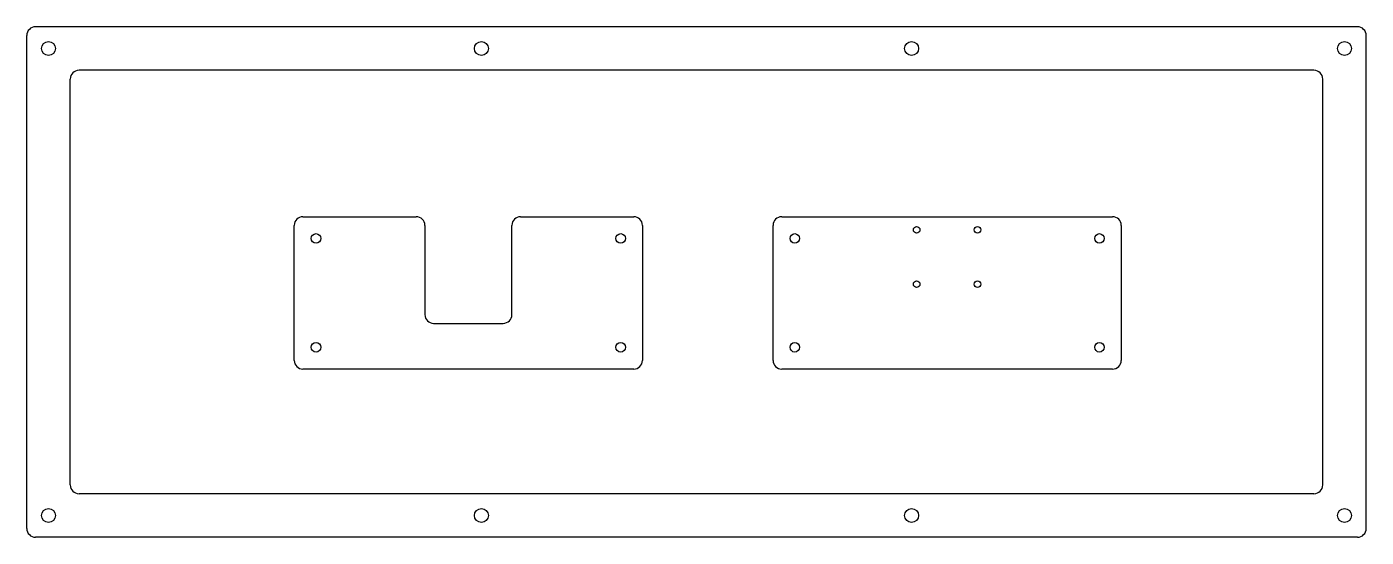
# Model space of a CAD drawing. Header units: millimetres. Extents: x 0 to 308, y 0 to 117.
import ezdxf

# ---------------------------------------------------------------- set-up
doc = ezdxf.new("R2010")
doc.units = ezdxf.units.MM
doc.header["$MEASUREMENT"] = 0
doc.layers.add('VISIBLE', color=7, linetype='Continuous')

msp = doc.modelspace()

# ---------------------------------------------------------------- linework, layer by layer
for p, q in [((305.75, 117.25), (2, 117.25)), ((295.75, 107.25), (12, 107.25)), ((61.46, 40.63), (61.46, 71.63)), ((63.46, 73.63), (89.46, 73.63)), ((91.46, 71.63), (91.46, 51.13)), ((111.46, 51.13), (111.46, 71.63)), ((113.46, 73.63), (139.46, 73.63)), ((141.46, 71.63), (141.46, 40.63)), ((171.46, 40.63), (171.46, 71.63)), ((173.46, 73.63), (249.46, 73.63)), ((251.46, 71.63), (251.46, 40.63)), ((93.46, 49.13), (109.46, 49.13)), ((139.46, 38.63), (63.46, 38.63)), ((249.46, 38.63), (173.46, 38.63))]:
    msp.add_line(p, q)
for centre, radius in [((5, 112.25), 1.6), ((104.45, 112.25), 1.6), ((203.3, 112.25), 1.6), ((302.75, 112.25), 1.6), ((204.46, 70.63), 0.75), ((218.46, 70.63), 0.75), ((66.46, 68.63), 1.1), ((136.46, 68.63), 1.1), ((176.46, 68.63), 1.1), ((246.46, 68.63), 1.1), ((204.46, 58.13), 0.75), ((218.46, 58.13), 0.75), ((66.46, 43.63), 1.1), ((136.46, 43.63), 1.1), ((176.46, 43.63), 1.1), ((246.46, 43.63), 1.1), ((5, 5), 1.6), ((104.45, 5), 1.6), ((203.3, 5), 1.6), ((302.75, 5), 1.6)]:
    msp.add_circle(centre, radius)
for centre, start, end in [((2, 115.25), 90, 180), ((305.75, 115.25), 0, 90), ((12, 105.25), 90, 180), ((295.75, 105.25), 0, 90), ((63.46, 71.63), 90, 180), ((89.46, 71.63), 0, 90), ((113.46, 71.63), 90, 180), ((139.46, 71.63), 0, 90), ((173.46, 71.63), 90, 180), ((249.46, 71.63), 0, 90), ((93.46, 51.13), 180, 270), ((109.46, 51.13), 270, 0), ((63.46, 40.63), 180, 270), ((139.46, 40.63), 270, 0), ((173.46, 40.63), 180, 270), ((249.46, 40.63), 270, 0)]:
    msp.add_arc(centre, 2, start, end)
at = {"layer": 'VISIBLE'}
for p, q in [((0, 2), (0, 115.25)), ((307.75, 2), (307.75, 115.25)), ((10, 12), (10, 105.25)), ((297.75, 12), (297.75, 105.25)), ((295.75, 10), (12, 10)), ((305.75, 0), (2, 0))]:
    msp.add_line(p, q, dxfattribs=at)
for centre, start, end in [((12, 12), 180, 270), ((295.75, 12), 270, 0), ((2, 2), 180, 270), ((305.75, 2), 270, 0)]:
    msp.add_arc(centre, 2, start, end, dxfattribs=at)

doc.saveas('drawing.dxf')
